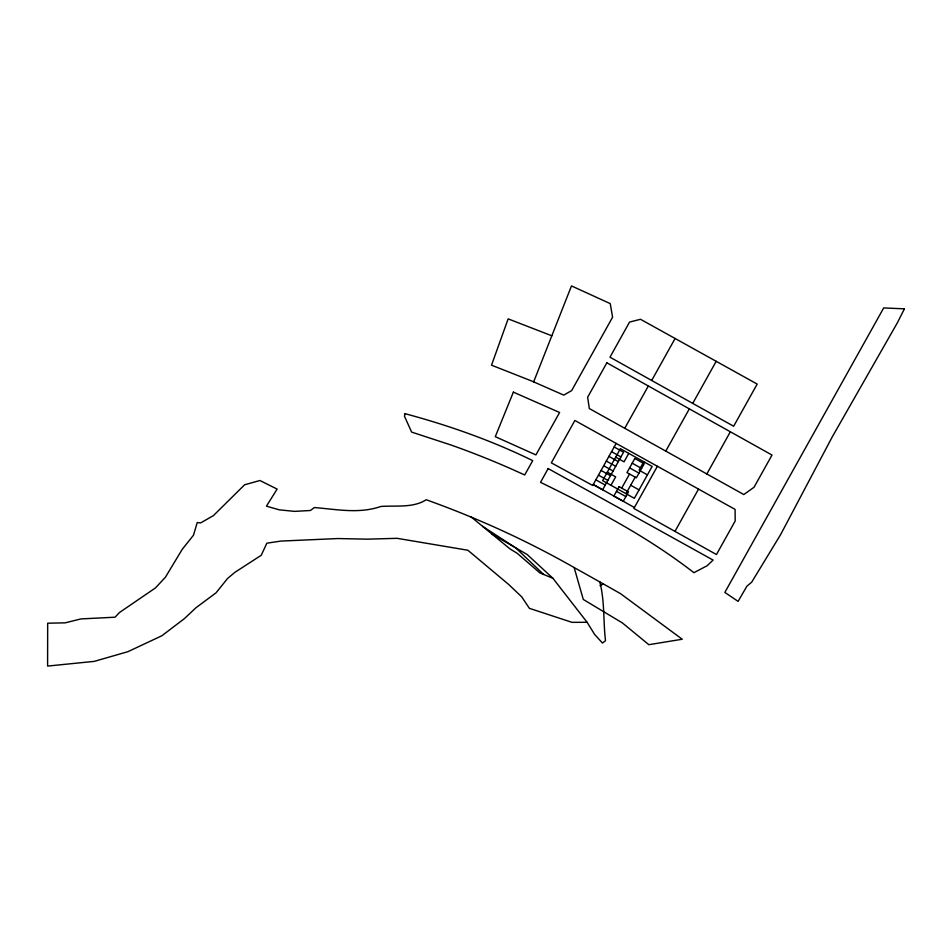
<?xml version="1.0" encoding="UTF-8"?>
<svg xmlns="http://www.w3.org/2000/svg" width="952" height="952" viewBox="0 0 952 952"><rect width="100%" height="100%" fill="white"/><g stroke="black" fill="none" stroke-linecap="round" stroke-linejoin="round"><path stroke-width="1.43" d="M533.667 381.847L571.486 285.921L610.244 303.617L612.588 317.206L571.652 390.594L563.762 395.116L531.644 380.99L491.518 365.187L508.154 318.86L551.815 335.794M616.158 443.418L592.703 485.472L551.339 462.85L574.865 420.475L735.087 509.391L735.194 520.982L716.463 554.54L633.877 508.451L657.392 466.29M624.762 428.257L648.336 385.976M651.692 380.467L675.099 338.484L757.185 384.084L733.659 426.234L609.982 357.19L629.546 322.085L640.517 319.289L675.099 338.484M610.97 485.282L615.67 476.845L607.317 472.18M628.76 453.378L624.048 461.827L615.694 457.162M621.704 488.102L629.558 474.025M625.988 493.66L635.186 477.166M643.778 461.756L639.078 470.205L647.431 474.87M665.769 451.093L689.319 408.872M692.735 403.386L716.19 361.32M674.98 531.359L698.518 489.126M706.836 473.965L730.351 431.791M600.069 585.754L603.259 583.873L620.573 593.679L682.227 639.244L648.836 644.694L622.418 622.941L583.302 599.474L574.151 567.547C526.98 540.665 477.345 518.043 426.21 499.74C413.144 508.19 395.818 505.357 380.859 506.464C358.999 514.056 336.699 509.32 314.35 507.559L310.388 510.498L294.501 511.367L279.305 509.844L266.453 506.166L277.115 489.09L259.92 480.51L244.616 484.782L213.426 515.603L200.682 522.898L197.242 522.565L193.47 535.238L182.201 549.363L165.446 577.186L155.497 587.896L119.5 612.505L115.049 617.205L80.956 618.919L65.164 622.846L47.671 623.203L47.6 666.079L94.236 661.378L127.913 651.68L161.911 635.734L184.426 618.598L195.922 607.781L216.021 592.846L227.611 578.423L234.846 572.366L261.217 555.302L266.881 543.187L280.864 541.081L337.841 538.546L367.436 539.165L397.067 538.32L467.872 550.244L508.582 584.385L521.755 596.88L529.371 608.328L572.033 622.346L587.098 622.287L594.631 634.448L602.485 643.04L605.508 640.72C603.14 621.097 604.841 601.117 599.784 581.91L574.151 567.547M587.098 622.287L552.922 578.292L539.903 572.914L517.126 553.243L510.01 548.911L470.728 516.579M614.171 446.976L623.56 452.212L602.616 489.768L593.227 484.532L634.401 507.511M611.553 451.676L620.942 456.912M632.211 463.196L641.588 468.432M608.935 456.365L618.324 461.601M629.593 467.884L638.971 473.12M606.317 461.065L615.706 466.302M603.699 465.754L613.088 470.99M630.7 485.222L639.054 489.887M601.081 470.443L610.47 475.679M598.463 475.143L607.852 480.379M595.845 479.832L605.234 485.068M616.491 491.363L625.88 496.599M599.784 581.91L603.259 583.873M491.922 534.012L527.182 554.516L552.922 578.292M482.557 526.313L515.639 547.805L543.64 574.449M405.112 413.703L404.422 416.131L411.621 432.089L451.188 445.072A847.411 847.411 0 0 1 512.069 469.276L524.707 474.953L532.703 460.637C491.922 440.645 448.951 425.461 405.112 413.703M513.378 392.129L495.278 436.682L535.905 454.913L559.597 412.502L513.378 392.129M904.4 308.841L897.438 322.668L832.226 436.944L780.628 534.584L751.699 582.16L746.903 586.182L738.097 601.378L724.853 592.418L883.694 307.936L904.4 308.841M548.162 468.574L540.534 482.331C593.87 508.439 646.824 536.178 693.913 572.688L707.098 565.762L713.096 560.085L548.162 468.574M606.852 362.819L587.634 397.258L589.324 408.551L743.809 494.54L754.02 487.269L772.012 455.044L606.852 362.819M620.407 448.713L602.604 480.617L634.341 498.324L652.144 466.42L620.407 448.713M619.109 486.662L613.873 496.052L623.262 501.287L628.498 491.898L619.109 486.662M634.829 458.495L626.975 472.585L636.352 477.821L644.207 463.743L634.829 458.495"/></g></svg>
